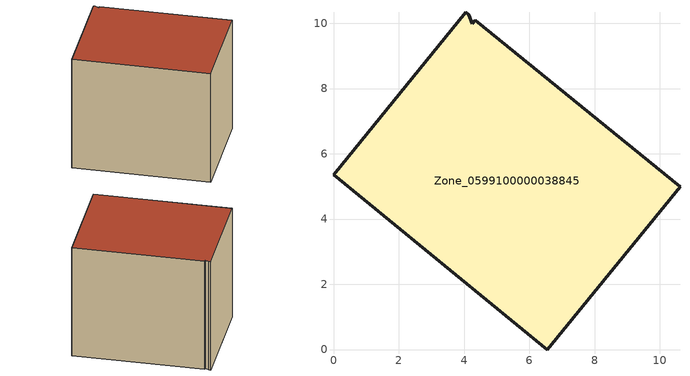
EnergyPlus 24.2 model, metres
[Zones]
Zone_0599100000038845
 floor ground (C_G): 6.55,0 0,5.36 4.06,10.33 4.15,10.26 4.25,9.99 4.35,10.09 10.62,4.99 z0
 wall outside (C_F): 4.15,10.26 4.06,10.33 0,5.36 6.55,0 10.62,4.99 4.35,10.09 4.25,9.99 4.15,10.26 z0:7.49
 roof outside (C_R): 10.62,4.99 4.35,10.09 4.25,9.99 4.15,10.26 4.06,10.33 0,5.36 6.55,0 z7.49
[BUILDING]
Pand.0599100000038845: North Axis=0; Terrain=City; Loads Convergence Tolerance Value=0.04; Temperature Convergence Tolerance Value=0.4; Solar Distribution=FullExterior; Maximum Number of Warmup Days=25; Minimum Number of Warmup Days=1
[Site:Location]
Rotterdam.The.Hague.AP_ZH_NLD Design_Conditions: Latitude=51.96; Longitude=4.45; Time Zone=1; Elevation=-4.5
[SITE:GROUNDTEMPERATURE:BUILDINGSURFACE]
18, 18, 18, 18, 18, 18, 18, 18, 18, 18, 18, 18
[MATERIAL] Thermal Absorptance=0.9; Solar Absorptance=0.7; Visible Absorptance=0.7
Name | Roughness | Thickness | Conductivity | Density | Specific Heat
G.TC.1946-1964 | MediumSmooth | 0.15 | 1 | 540 | 1210
F.TC.1946-1964 | Rough | 0.3 | 0.857143 | 1920 | 840
R.TC.1946-1964 | MediumRough | 0.2 | 0.235294 | 1500 | 1000
[CONSTRUCTION]
C_G: G.TC.1946-1964
C_F: F.TC.1946-1964
C_R: R.TC.1946-1964
[ZONE]
Zone_0599100000038845: Type=1; Multiplier=1; Ceiling Height=Autocalculate; Volume=Autocalculate; Floor Area=autocalculate; Part of Total Floor Area=Yes
[ZONEINFILTRATION:DESIGNFLOWRATE]
Infil_Zone_0599100000038845: Zone or ZoneList or Space or SpaceList=Zone_0599100000038845; Schedule=AlwaysOn; Design Flow Rate Calculation Method=Flow/Area; Flow Rate per Floor Area=0.003; Constant Term Coefficient=1; Temperature Term Coefficient=0; Velocity Term Coefficient=0; Velocity Squared Term Coefficient=0
[HVACTEMPLATE:ZONE:IDEALLOADSAIRSYSTEM]
Zone_0599100000038845: Maximum Heating Supply Air Temperature=50; Minimum Cooling Supply Air Temperature=13; Maximum Heating Supply Air Humidity Ratio=0.0156; Minimum Cooling Supply Air Humidity Ratio=0.0077; Heating Limit=NoLimit; Cooling Limit=NoLimit; Dehumidification Control Type=ConstantSensibleHeatRatio; Cooling Sensible Heat Ratio=0.7; Dehumidification Setpoint=60; Humidification Control Type=None; Humidification Setpoint=30; Outdoor Air Method=None; Outdoor Air Flow Rate per Person=0.00944; Outdoor Air Flow Rate per Zone Floor Area=0; Outdoor Air Flow Rate per Zone=0; Demand Controlled Ventilation Type=None; Outdoor Air Economizer Type=NoEconomizer; Heat Recovery Type=None; Sensible Heat Recovery Effectiveness=0.7; Latent Heat Recovery Effectiveness=0.65
[ZONECONTROL:THERMOSTAT]
ThermostatControl_Zone_0599100000038845: Zone or ZoneList=Zone_0599100000038845; Control Type Schedule=DualSetpointControlType; Control 1=Thermostat_Zone_0599100000038845; Temperature Difference Between Cutout And Setpoint=0
[THERMOSTATSETPOINT:DUALSETPOINT]
Thermostat_Zone_0599100000038845: Heating Setpoint Temperature Schedule=HeatingSetpoint_Zone_0599100000038845; Cooling Setpoint Temperature Schedule=CoolingSetpoint_Zone_0599100000038845
[SCHEDULE:COMPACT]
HeatingSetpoint_Zone_0599100000038845: Through: 12/31, For: AllDays, Until: 24:00, 21
CoolingSetpoint_Zone_0599100000038845: Through: 12/31, For: AllDays, Until: 24:00, 24
DualSetpointControlType: Through: 12/31, For: AllDays, Until: 24:00, 4
AlwaysOn: Through: 12/31, For: AllDays, Until: 24:00, 1
